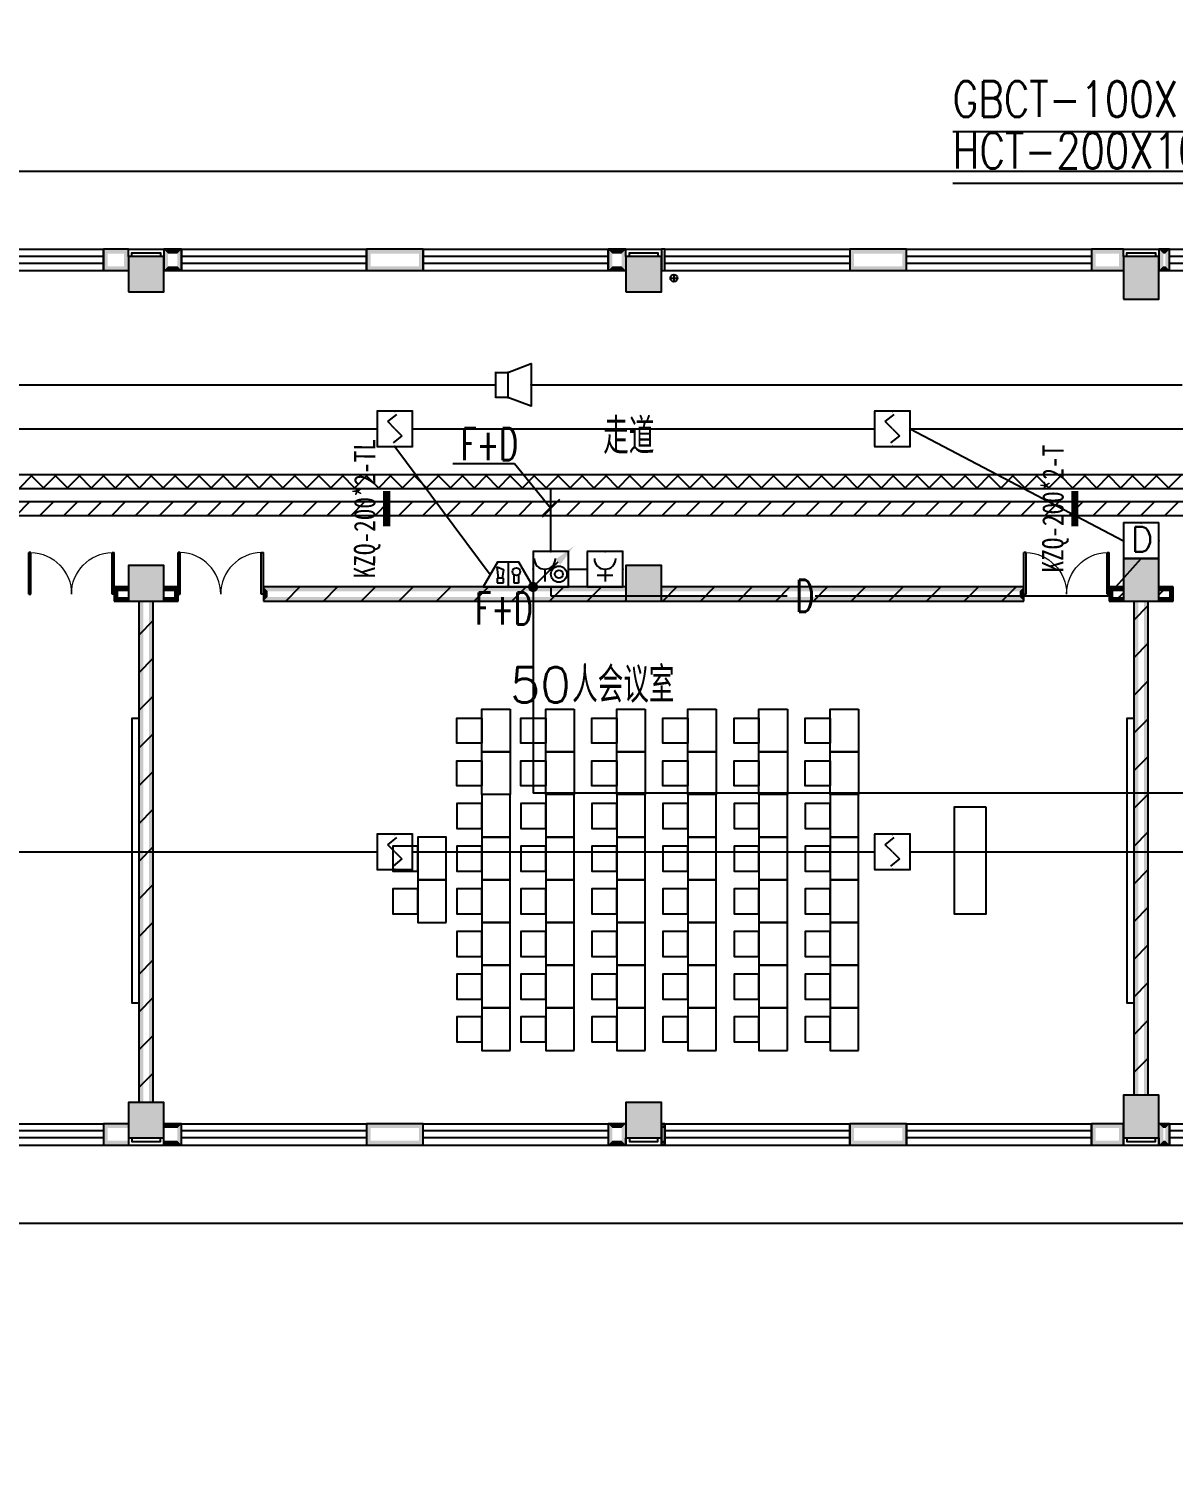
# Model space of a CAD drawing. Extents: x 101023 to 279373, y -114511 to 293844.
# Drawn here: x 204880 to 220980, y -25966 to -5666 of the extents above; entities that cross this region are included whole.
import ezdxf
from ezdxf.enums import TextEntityAlignment as Align

# ---------------------------------------------------------------- set-up
doc = ezdxf.new("R2010")
doc.units = 0
doc.header["$LTSCALE"] = 1000
doc.header["$MEASUREMENT"] = 0
for name, color, linetype in [('A-WALL-PATT', 252, 'Continuous'), ('BZ', 7, 'Continuous'), ('CABLETRAY', 3, 'Continuous'), ('COLUMN', 2, 'Continuous'), ('DIM-消防', 3, 'Continuous'), ('EQUIP-广播', 3, 'Continuous'), ('EQUIP-消防', 3, 'Continuous'), ('LWIRE', 4, 'Continuous'), ('PUB_HATCH', 8, 'Continuous'), ('PUB_TEXT', 7, 'Continuous'), ('PUB_WALL', 2, 'Continuous'), ('SIG_TEXT', 7, 'Continuous'), ('STAIR', 2, 'Continuous'), ('TEL_HATCH', 8, 'Continuous'), ('WALL', 2, 'Continuous'), ('WINDOW', 2, 'Continuous'), ('WIRE-消防', 1, 'Continuous'), ('家具', 8, 'Continuous'), ('抗震支吊架', 2, 'Continuous'), ('排水', 153, 'Continuous')]:
    doc.layers.add(name, color=color, linetype=linetype)
doc.styles.add('_TEL_DIM', font='simplex.shx', dxfattribs={"width": 0.8, "height": 3.5, "bigfont": 'gbcbig.shx'})
doc.styles.add('kzcad', font='', dxfattribs={"width": 0.8})
doc.styles.get("Standard").update_dxf_attribs({"font": 'simplex.shx', "width": 0.8, "bigfont": 'gbcbig.shx'})
doc.styles.get('kzcad').set_extended_font_data('SimSun')
pattern_1 = [(45, (-908016.57, -754752.9), (-265.16515, 265.16515), [])]

# ---------------------------------------------------------------- blocks, each defined once
blk = doc.blocks.new('$equip$00002755')
for p, q in [((0.5, 0.5), (-0.5, 0.5)), ((-0.5, 0.5), (-0.5, -0.5)), ((0.5, -0.5), (0.5, 0.5)), ((-0.5, -0.5), (0.5, -0.5))]:
    blk.add_line(p, q)
at = {"const_width": 0.04}
blk.add_lwpolyline([(-0.5, 0.5), (0.5, 0.5), (0.5, -0.5), (-0.5, -0.5), (-0.5, 0.5), (0.5, 0.5)], dxfattribs=at)
for p in [(0, 0.5), (-0.5, 0), (0.5, 0), (-0.027, -0.5)]:
    blk.add_point(p)
at = {"color": 7}
blk.add_attdef('$TEXT$', text='', height=0.4, dxfattribs=at).set_placement((0.026, -0.008), align=Align.MIDDLE_CENTER)
at = {"color": 7, "flags": 1}
for tag, height, p in [('A', 0.00002, (0, 0)), ('B', 0.4, (0.755, -0.254))]:
    blk.add_attdef(tag, text='', height=height, dxfattribs=at).set_placement(p, align=Align.MIDDLE_CENTER)
blk = doc.blocks.new('$equip$00002656')
for p, q in [((-0.5, 1), (-0.5, 0)), ((0.5, 1), (-0.5, 1)), ((0.5, 0), (0.5, 1)), ((0, 0.5), (0, 0.15)), ((-0.5, 0), (0.5, 0)), ((-0.219, 0.331), (0.222, 0.331))]:
    blk.add_line(p, q)
at = {"const_width": 0.04}
blk.add_lwpolyline([(-0.5, 1), (0.5, 1), (0.5, 0), (-0.5, 0), (-0.5, 1), (0.5, 1)], dxfattribs=at)
blk.add_arc((0, 0.8), 0.3, 180, 0)
for p in [(0, 1), (-0.5, 0.5), (0.5, 0.5), (0, 0)]:
    blk.add_point(p)
at = {"color": 7, "flags": 1}
for tag, height, p in [('B', 0.4, (0.762, 0.292)), ('A', 0.00002, (0, 0))]:
    blk.add_attdef(tag, text='', height=height, dxfattribs=at).set_placement(p, align=Align.MIDDLE_CENTER)
blk = doc.blocks.new('$equip$00002982')
for p, q in [((0.35, 0.35), (1, 0.6)), ((1, 0.6), (1, -0.6)), ((0, 0.35), (0.35, 0.35)), ((0, 0.35), (0, -0.35)), ((0.35, 0.35), (0.35, -0.35)), ((0.35, -0.35), (0, -0.35)), ((1, -0.6), (0.35, -0.35))]:
    blk.add_line(p, q)
at = {"const_width": 0.04}
blk.add_lwpolyline([(0.35, 0.35), (0, 0.35), (0, -0.35), (0.35, -0.35), (1, -0.6), (1, 0.6), (0.35, 0.35), (0, 0.35)], dxfattribs=at)
for p in [(0, 0), (0.35, 0.35), (1, 0), (0.35, -0.35)]:
    blk.add_point(p)
at = {"color": 7, "style": '_TEL_DIM', "flags": 1}
for tag in ['A', 'REMARK']:
    blk.add_attdef(tag, text='', height=0.00002, dxfattribs=at).set_placement((0, 0), align=Align.MIDDLE_CENTER)
blk = doc.blocks.new('$equip$00002655')
for p, q in [((-0.5, 1), (-0.5, 0)), ((0.5, 1), (-0.5, 1)), ((0.5, 0), (0.5, 1)), ((-0.169, 0.5), (-0.169, 0.15)), ((-0.5, 0), (0.5, 0))]:
    blk.add_line(p, q)
at = {"const_width": 0.04}
blk.add_lwpolyline([(-0.5, 1), (0.5, 1), (0.5, 0), (-0.5, 0), (-0.5, 1), (0.5, 1)], dxfattribs=at)
for radius in [0.226, 0.113]:
    blk.add_circle((0.227, 0.36), radius)
blk.add_arc((-0.169, 0.8), 0.3, 180, 0)
for p in [(0, 1), (-0.5, 0.5), (0.5, 0.5), (0, 0)]:
    blk.add_point(p)
at = {"color": 7, "flags": 1}
for tag, height, p in [('B', 0.4, (0.762, 0.292)), ('A', 0.00002, (0, 0))]:
    blk.add_attdef(tag, text='', height=height, dxfattribs=at).set_placement(p, align=Align.MIDDLE_CENTER)
blk = doc.blocks.new('$equip$00002679')
for p, q in [((-0.3, 0.699), (-0.703, 0)), ((-0.264, 0.249), (-0.304, 0.569)), ((-0.304, 0.569), (-0.128, 0.489)), ((0.3, 0.699), (-0.3, 0.699)), ((0.3, 0.699), (-0.3, 0.699)), ((-0.128, 0.489), (-0.168, 0.249)), ((0, 0.699), (0, 0)), ((0.703, 0), (0.3, 0.699)), ((-0.703, 0), (0.703, 0)), ((-0.304, 0.249), (-0.304, 0.113)), ((-0.128, 0.249), (-0.304, 0.249)), ((-0.304, 0.113), (-0.128, 0.113)), ((-0.128, 0.113), (-0.128, 0.249)), ((0.174, 0.11), (0.174, 0.338)), ((0.294, 0.11), (0.174, 0.11)), ((0.294, 0.338), (0.294, 0.11))]:
    blk.add_line(p, q)
at = {"const_width": 0.04}
for points in [[(-0.299, 0.699), (0.301, 0.699), (0.703, 0), (-0.702, 0), (-0.299, 0.699), (0.301, 0.699)], [(-0.3, 0.699), (0.3, 0.699), (0.703, 0), (-0.703, 0), (-0.3, 0.699), (0.3, 0.699)]]:
    blk.add_lwpolyline(points, dxfattribs=at)
blk.add_circle((0.234, 0.43), 0.111)
for p in [(0, 0.699), (-0.501, 0.349), (0, 0), (0.502, 0.349)]:
    blk.add_point(p)
at = {"color": 7, "flags": 1}
for tag, height, p in [('B', 0.4, (0.961, 0.299)), ('A', 0.00002, (0, 0))]:
    blk.add_attdef(tag, text='', height=height, dxfattribs=at).set_placement(p, align=Align.MIDDLE_CENTER)
blk = doc.blocks.new('$Equip$00002649')
for p, q in [((-0.5, 0.5), (-0.5, -0.5)), ((0.5, 0.5), (-0.5, 0.5)), ((0.5, -0.5), (0.5, 0.5)), ((-0.2, 0.2), (0.05, 0.4)), ((0, 0), (-0.2, 0.2)), ((0, 0), (0.2, -0.2)), ((0.2, -0.2), (-0.05, -0.4)), ((-0.5, -0.5), (0.5, -0.5))]:
    blk.add_line(p, q)
at = {"const_width": 0.04}
blk.add_lwpolyline([(-0.5, 0.5), (0.5, 0.5), (0.5, -0.5), (-0.5, -0.5), (-0.5, 0.5), (0.5, 0.5)], dxfattribs=at)
for p in [(0, 0.5), (-0.5, 0), (0.5, 0), (0, -0.5)]:
    blk.add_point(p)
at = {"color": 7, "flags": 1}
for tag, height, p in [('A', 0.00002, (0, 0)), ('B', 0.4, (0.762, -0.208))]:
    blk.add_attdef(tag, text='', height=height, dxfattribs=at).set_placement(p, align=Align.MIDDLE_CENTER)
blk = doc.blocks.new('ng')
at = {"layer": '排水'}
for p, q in [((345991, 781358), (346091, 781358)), ((346041, 781408), (346041, 781308))]:
    blk.add_line(p, q, dxfattribs=at)
blk.add_circle((346041, 781358), 50, dxfattribs=at)
blk = doc.blocks.new('雨水管')
at = {"layer": '排水'}
blk.add_blockref('ng', (669243, -48837), dxfattribs=at)
blk = doc.blocks.new('123')
at = {"layer": '家具'}
for points in [[(574640, 809993), (574640, 809393), (574240, 809393), (574240, 809993)], [(575540, 809993), (575540, 809393), (575140, 809393), (575140, 809993)], [(576540, 809993), (576540, 809393), (576140, 809393), (576140, 809993)], [(577540, 809993), (577540, 809393), (577140, 809393), (577140, 809993)], [(578540, 809993), (578540, 809393), (578140, 809393), (578140, 809993)], [(579540, 809993), (579540, 809393), (579140, 809393), (579140, 809993)], [(574240, 809868), (574240, 809518), (573890, 809518), (573890, 809868)], [(575140, 809868), (575140, 809518), (574790, 809518), (574790, 809868)], [(576140, 809868), (576140, 809518), (575790, 809518), (575790, 809868)], [(577140, 809868), (577140, 809518), (576790, 809518), (576790, 809868)], [(578140, 809868), (578140, 809518), (577790, 809518), (577790, 809868)], [(579140, 809868), (579140, 809518), (578790, 809518), (578790, 809868)], [(583418, 805865), (583418, 809865), (583318, 809865), (583318, 805865)], [(574640, 809393), (574640, 808793), (574240, 808793), (574240, 809393)], [(575540, 809393), (575540, 808793), (575140, 808793), (575140, 809393)], [(576540, 809393), (576540, 808793), (576140, 808793), (576140, 809393)], [(577540, 809393), (577540, 808793), (577140, 808793), (577140, 809393)], [(578540, 809393), (578540, 808793), (578140, 808793), (578140, 809393)], [(579540, 809393), (579540, 808793), (579140, 808793), (579140, 809393)], [(574240, 809268), (574240, 808918), (573890, 808918), (573890, 809268)], [(575140, 809268), (575140, 808918), (574790, 808918), (574790, 809268)], [(576140, 809268), (576140, 808918), (575790, 808918), (575790, 809268)], [(577140, 809268), (577140, 808918), (576790, 808918), (576790, 809268)], [(578140, 809268), (578140, 808918), (577790, 808918), (577790, 809268)], [(579140, 809268), (579140, 808918), (578790, 808918), (578790, 809268)], [(574640, 808193), (574640, 808793), (574240, 808793), (574240, 808193)], [(575540, 808193), (575540, 808793), (575140, 808793), (575140, 808193)], [(576540, 808193), (576540, 808793), (576140, 808793), (576140, 808193)], [(577540, 808193), (577540, 808793), (577140, 808793), (577140, 808193)], [(578540, 808193), (578540, 808793), (578140, 808793), (578140, 808193)], [(579540, 808193), (579540, 808793), (579140, 808793), (579140, 808193)], [(574240, 808318), (574240, 808668), (573890, 808668), (573890, 808318)], [(575140, 808318), (575140, 808668), (574790, 808668), (574790, 808318)], [(576140, 808318), (576140, 808668), (575790, 808668), (575790, 808318)], [(577140, 808318), (577140, 808668), (576790, 808668), (576790, 808318)], [(578140, 808318), (578140, 808668), (577790, 808668), (577790, 808318)], [(579140, 808318), (579140, 808668), (578790, 808668), (578790, 808318)], [(581335, 808615), (580885, 808615), (580885, 807115), (581335, 807115)], [(573740, 807593), (573740, 808193), (573340, 808193), (573340, 807593)], [(574640, 807593), (574640, 808193), (574240, 808193), (574240, 807593)], [(575540, 807593), (575540, 808193), (575140, 808193), (575140, 807593)], [(576540, 807593), (576540, 808193), (576140, 808193), (576140, 807593)], [(577540, 807593), (577540, 808193), (577140, 808193), (577140, 807593)], [(578540, 807593), (578540, 808193), (578140, 808193), (578140, 807593)], [(579540, 807593), (579540, 808193), (579140, 808193), (579140, 807593)], [(573340, 807718), (573340, 808068), (572990, 808068), (572990, 807718)], [(574240, 807718), (574240, 808068), (573890, 808068), (573890, 807718)], [(575140, 807718), (575140, 808068), (574790, 808068), (574790, 807718)], [(576140, 807718), (576140, 808068), (575790, 808068), (575790, 807718)], [(577140, 807718), (577140, 808068), (576790, 808068), (576790, 807718)], [(578140, 807718), (578140, 808068), (577790, 808068), (577790, 807718)], [(579140, 807718), (579140, 808068), (578790, 808068), (578790, 807718)], [(573740, 806993), (573740, 807593), (573340, 807593), (573340, 806993)], [(574640, 806993), (574640, 807593), (574240, 807593), (574240, 806993)], [(575540, 806993), (575540, 807593), (575140, 807593), (575140, 806993)], [(576540, 806993), (576540, 807593), (576140, 807593), (576140, 806993)], [(577540, 806993), (577540, 807593), (577140, 807593), (577140, 806993)], [(578540, 806993), (578540, 807593), (578140, 807593), (578140, 806993)], [(579540, 806993), (579540, 807593), (579140, 807593), (579140, 806993)], [(573340, 807118), (573340, 807468), (572990, 807468), (572990, 807118)], [(574240, 807118), (574240, 807468), (573890, 807468), (573890, 807118)], [(575140, 807118), (575140, 807468), (574790, 807468), (574790, 807118)], [(576140, 807118), (576140, 807468), (575790, 807468), (575790, 807118)], [(577140, 807118), (577140, 807468), (576790, 807468), (576790, 807118)], [(578140, 807118), (578140, 807468), (577790, 807468), (577790, 807118)], [(579140, 807118), (579140, 807468), (578790, 807468), (578790, 807118)], [(574640, 806393), (574640, 806993), (574240, 806993), (574240, 806393)], [(575540, 806393), (575540, 806993), (575140, 806993), (575140, 806393)], [(576540, 806393), (576540, 806993), (576140, 806993), (576140, 806393)], [(577540, 806393), (577540, 806993), (577140, 806993), (577140, 806393)], [(578540, 806393), (578540, 806993), (578140, 806993), (578140, 806393)], [(579540, 806393), (579540, 806993), (579140, 806993), (579140, 806393)], [(574240, 806518), (574240, 806868), (573890, 806868), (573890, 806518)], [(575140, 806518), (575140, 806868), (574790, 806868), (574790, 806518)], [(576140, 806518), (576140, 806868), (575790, 806868), (575790, 806518)], [(577140, 806518), (577140, 806868), (576790, 806868), (576790, 806518)], [(578140, 806518), (578140, 806868), (577790, 806868), (577790, 806518)], [(579140, 806518), (579140, 806868), (578790, 806868), (578790, 806518)], [(574640, 805793), (574640, 806393), (574240, 806393), (574240, 805793)], [(575540, 805793), (575540, 806393), (575140, 806393), (575140, 805793)], [(576540, 805793), (576540, 806393), (576140, 806393), (576140, 805793)], [(577540, 805793), (577540, 806393), (577140, 806393), (577140, 805793)], [(578540, 805793), (578540, 806393), (578140, 806393), (578140, 805793)], [(579540, 805793), (579540, 806393), (579140, 806393), (579140, 805793)], [(574240, 805918), (574240, 806268), (573890, 806268), (573890, 805918)], [(575140, 805918), (575140, 806268), (574790, 806268), (574790, 805918)], [(576140, 805918), (576140, 806268), (575790, 806268), (575790, 805918)], [(577140, 805918), (577140, 806268), (576790, 806268), (576790, 805918)], [(578140, 805918), (578140, 806268), (577790, 806268), (577790, 805918)], [(579140, 805918), (579140, 806268), (578790, 806268), (578790, 805918)], [(574640, 805193), (574640, 805793), (574240, 805793), (574240, 805193)], [(575540, 805193), (575540, 805793), (575140, 805793), (575140, 805193)], [(576540, 805193), (576540, 805793), (576140, 805793), (576140, 805193)], [(577540, 805193), (577540, 805793), (577140, 805793), (577140, 805193)], [(578540, 805193), (578540, 805793), (578140, 805793), (578140, 805193)], [(579540, 805193), (579540, 805793), (579140, 805793), (579140, 805193)], [(574240, 805318), (574240, 805668), (573890, 805668), (573890, 805318)], [(575140, 805318), (575140, 805668), (574790, 805668), (574790, 805318)], [(576140, 805318), (576140, 805668), (575790, 805668), (575790, 805318)], [(577140, 805318), (577140, 805668), (576790, 805668), (576790, 805318)], [(578140, 805318), (578140, 805668), (577790, 805668), (577790, 805318)], [(579140, 805318), (579140, 805668), (578790, 805668), (578790, 805318)]]:
    blk.add_lwpolyline(points, close=True, dxfattribs=at)
blk = doc.blocks.new('$WINLIB2D$00000001')
at = {"color": 0}
for points in [[(-0.5, 0.5), (-0.5, -0.5)], [(-0.5, 0.5), (0.5, 0.5)], [(0.5, -0.5), (0.5, 0.5)], [(0.5, 0.1667), (-0.5, 0.1667)], [(0.5, -0.1667), (-0.5, -0.1667)], [(-0.5, -0.5), (0.5, -0.5)]]:
    blk.add_lwpolyline(points, dxfattribs=at)
blk = doc.blocks.new('$DorLib2D$00000002')
for p, q in [((-0.5, 0), (-0.5, 0.4875)), ((-0.475, 0.4875), (-0.5, 0.4875)), ((-0.475, 0), (-0.475, 0.4875)), ((0.475, 0), (0.475, 0.4875)), ((0.475, 0.4875), (0.5, 0.4875)), ((0.5, 0), (0.5, 0.4875)), ((-0.5, 0), (-0.475, 0)), ((0.5, 0), (0.475, 0))]:
    blk.add_line(p, q)
at = {"lineweight": 13}
for centre, start, end in [((-0.4875, 0), 0, 88.53072), ((0.4875, 0), 91.46928, 180)]:
    blk.add_arc(centre, 0.4875, start, end, dxfattribs=at)
blk = doc.blocks.new('_FZH')
blk.add_lwpolyline([(-0.5, -0.5), (0.5, -0.5), (0.5, 0.5), (-0.5, 0.5)], close=True)
at = {"layer": 'PUB_HATCH'}
blk.add_solid([(-0.5, -0.5), (0.5, -0.5), (-0.5, 0.5), (0.5, 0.5)], dxfattribs=at)
blk = doc.blocks.new('A$C40CE5D7B')
at = {"layer": 'A-WALL-PATT'}
h = blk.add_hatch(dxfattribs=at)
h.set_pattern_fill('普通砖', color=256, scale=150, style=0)
h.set_pattern_definition(pattern_1)
h.paths.add_polyline_path([(89950, 101820), (89950, 102020), (89750, 102020), (89750, 101820)])
h = blk.add_hatch(dxfattribs=at)
h.set_pattern_fill('普通砖', color=256, scale=150, style=0)
h.set_pattern_definition(pattern_1)
h.paths.add_polyline_path([(96950, 101820), (96950, 102020), (91850, 102020), (91850, 101820)])
h = blk.add_hatch(dxfattribs=at)
h.set_pattern_fill('普通砖', color=256, scale=150, style=0)
h.set_pattern_definition(pattern_1)
h.paths.add_polyline_path([(97450, 102020), (97450, 101820), (102550, 101820), (102550, 102020)])
h = blk.add_hatch(dxfattribs=at)
h.set_pattern_fill('普通砖', color=256, scale=150, style=0)
h.set_pattern_definition(pattern_1)
h.paths.add_polyline_path([(103950, 101820), (103950, 102020), (103750, 102020), (103750, 101820)])
h = blk.add_hatch(dxfattribs=at)
h.set_pattern_fill('普通砖', color=256, scale=150, style=0)
h.set_pattern_definition(pattern_1)
h.paths.add_polyline_path([(104450, 102020), (104450, 101820), (104650, 101820), (104650, 102020)])
h = blk.add_hatch(dxfattribs=at)
h.set_pattern_fill('普通砖', color=256, scale=150, style=0)
h.set_pattern_definition(pattern_1)
h.paths.add_polyline_path([(90300, 101820), (90100, 101820), (90100, 94770), (90300, 94770)])
h = blk.add_hatch(dxfattribs=at)
h.set_pattern_fill('普通砖', color=256, scale=150, style=0)
h.set_pattern_definition(pattern_1)
h.paths.add_polyline_path([(104300, 101820), (104100, 101820), (104100, 94870), (104300, 94870)])
at = {"layer": 'PUB_WALL'}
for points in [[(89950, 106770), (89600, 106770), (89660, 106710), (89890, 106710)], [(89600, 106770), (89600, 106470), (89660, 106530), (89660, 106710)], [(89950, 106470), (89950, 106670), (89950, 106670), (89950, 106770), (89890, 106710), (89890, 106530)], [(90450, 106670), (89950, 106670), (90010, 106610), (90390, 106610)], [(89950, 106670), (89950, 106170), (90010, 106230), (90010, 106610)], [(90450, 106170), (90450, 106670), (90390, 106610), (90390, 106230)], [(90700, 106770), (90450, 106770), (90510, 106710), (90640, 106710)], [(90450, 106770), (90450, 106470), (90510, 106530), (90510, 106710)], [(90700, 106470), (90700, 106770), (90640, 106710), (90640, 106530)], [(94100, 106770), (93300, 106770), (93360, 106710), (94040, 106710)], [(93300, 106770), (93300, 106470), (93360, 106530), (93360, 106710)], [(94100, 106470), (94100, 106770), (94040, 106710), (94040, 106530)], [(96950, 106770), (96700, 106770), (96760, 106710), (96890, 106710)], [(96700, 106770), (96700, 106470), (96760, 106530), (96760, 106710)], [(96950, 106470), (96950, 106670), (96950, 106670), (96950, 106770), (96890, 106710), (96890, 106530)], [(97450, 106670), (96950, 106670), (97010, 106610), (97390, 106610)], [(96950, 106670), (96950, 106170), (97010, 106230), (97010, 106610)], [(97450, 106170), (97450, 106670), (97390, 106610), (97390, 106230)], [(97500, 106470), (97500, 106770), (97440, 106710), (97440, 106530)], [(97450, 106770), (97450, 106470), (97510, 106530), (97510, 106710)], [(100900, 106770), (100100, 106770), (100160, 106710), (100840, 106710)], [(100100, 106770), (100100, 106470), (100160, 106530), (100160, 106710)], [(100900, 106470), (100900, 106770), (100840, 106710), (100840, 106530)], [(103950, 106770), (103500, 106770), (103560, 106710), (103890, 106710)], [(103500, 106770), (103500, 106470), (103560, 106530), (103560, 106710)], [(103950, 106470), (103950, 106670), (103950, 106670), (103950, 106770), (103890, 106710), (103890, 106530)], [(104450, 106670), (103950, 106670), (104010, 106610), (104390, 106610)], [(103950, 106670), (103950, 106070), (104010, 106130), (104010, 106610)], [(104450, 106070), (104450, 106670), (104390, 106610), (104390, 106130)], [(104600, 106770), (104450, 106770), (104510, 106710), (104540, 106710)], [(104450, 106770), (104450, 106470), (104510, 106530), (104510, 106710)], [(104600, 106470), (104600, 106770), (104540, 106710), (104540, 106530)], [(89950, 106470), (89950, 106470), (89890, 106530), (89660, 106530), (89600, 106470)], [(90450, 106470), (90700, 106470), (90640, 106530), (90510, 106530)], [(93300, 106470), (94100, 106470), (94040, 106530), (93360, 106530)], [(96950, 106470), (96950, 106470), (96890, 106530), (96760, 106530), (96700, 106470)], [(100100, 106470), (100900, 106470), (100840, 106530), (100160, 106530)], [(103950, 106470), (103950, 106470), (103890, 106530), (103560, 106530), (103500, 106470)], [(104450, 106470), (104600, 106470), (104540, 106530), (104510, 106530)], [(89950, 106170), (90450, 106170), (90390, 106230), (90010, 106230)], [(96950, 106170), (97450, 106170), (97390, 106230), (97010, 106230)], [(103950, 106070), (104450, 106070), (104390, 106130), (104010, 106130)], [(90450, 102320), (89950, 102320), (90010, 102260), (90390, 102260)], [(89950, 102320), (89950, 101820), (90010, 101880), (90010, 102260)], [(90450, 101820), (90450, 102320), (90390, 102260), (90390, 101880)], [(97450, 102320), (96950, 102320), (97010, 102260), (97390, 102260)], [(96950, 102320), (96950, 101820), (97010, 101880), (97010, 102260)], [(97450, 101820), (97450, 102320), (97390, 102260), (97390, 101880)], [(104450, 102420), (103950, 102420), (104010, 102360), (104390, 102360)], [(103950, 102420), (103950, 101820), (104010, 101880), (104010, 102360)], [(104450, 101820), (104450, 102420), (104390, 102360), (104390, 101880)], [(89950, 101960), (89950, 102020), (89750, 102020), (89810, 101960)], [(89750, 102020), (89750, 101820), (89810, 101880), (89810, 101960)], [(90450, 102020), (90450, 101960), (90590, 101960), (90650, 102020)], [(90650, 101820), (90650, 102020), (90590, 101960), (90590, 101880)], [(96950, 101960), (96950, 102020), (91850, 102020), (91910, 101960)], [(91850, 102020), (91850, 101820), (91910, 101880), (91910, 101960)], [(97450, 102020), (97450, 101960), (102490, 101960), (102550, 102020)], [(102550, 101820), (102550, 102020), (102490, 101960), (102490, 101880)], [(103950, 101960), (103950, 102020), (103750, 102020), (103810, 101960)], [(103750, 102020), (103750, 101820), (103810, 101880), (103810, 101960)], [(104450, 102020), (104450, 101960), (104590, 101960), (104650, 102020)], [(104650, 101820), (104650, 102020), (104590, 101960), (104590, 101880)], [(89950, 101820), (89950, 101880), (89810, 101880), (89750, 101820)], [(89950, 101820), (90450, 101820), (90390, 101880), (90010, 101880)], [(90160, 101820), (90100, 101820), (90100, 94770), (90160, 94770)], [(90300, 101820), (90240, 101820), (90240, 94770), (90300, 94770)], [(90450, 101880), (90450, 101820), (90650, 101820), (90590, 101880)], [(96950, 101820), (96950, 101880), (91910, 101880), (91850, 101820)], [(96950, 101820), (97450, 101820), (97390, 101880), (97010, 101880)], [(97450, 101880), (97450, 101820), (102550, 101820), (102490, 101880)], [(103950, 101820), (103950, 101880), (103810, 101880), (103750, 101820)], [(103950, 101820), (104450, 101820), (104390, 101880), (104010, 101880)], [(104160, 101820), (104100, 101820), (104100, 94870), (104160, 94870)], [(104300, 101820), (104240, 101820), (104240, 94870), (104300, 94870)], [(104450, 101880), (104450, 101820), (104650, 101820), (104590, 101880)], [(104450, 94870), (103950, 94870), (104010, 94810), (104390, 94810)], [(103950, 94870), (103950, 94270), (104010, 94330), (104010, 94810)], [(104450, 94270), (104450, 94870), (104390, 94810), (104390, 94330)], [(90450, 94770), (89950, 94770), (90010, 94710), (90390, 94710)], [(89950, 94770), (89950, 94270), (90010, 94330), (90010, 94710)], [(90450, 94270), (90450, 94770), (90390, 94710), (90390, 94330)], [(97450, 94770), (96950, 94770), (97010, 94710), (97390, 94710)], [(96950, 94770), (96950, 94270), (97010, 94330), (97010, 94710)], [(97450, 94270), (97450, 94770), (97390, 94710), (97390, 94330)], [(89950, 94470), (89600, 94470), (89660, 94410), (89950, 94410)], [(89600, 94470), (89600, 94170), (89660, 94230), (89660, 94410)], [(90450, 94470), (90450, 94410), (90640, 94410), (90700, 94470)], [(90700, 94170), (90700, 94470), (90640, 94410), (90640, 94230)], [(94100, 94470), (93300, 94470), (93360, 94410), (94040, 94410)], [(93300, 94470), (93300, 94170), (93360, 94230), (93360, 94410)], [(94100, 94170), (94100, 94470), (94040, 94410), (94040, 94230)], [(96950, 94470), (96950, 94470), (96700, 94470), (96760, 94410), (96890, 94410)], [(96700, 94470), (96700, 94170), (96760, 94230), (96760, 94410)], [(96950, 94270), (96950, 94270), (96950, 94470), (96890, 94410), (96890, 94230), (96950, 94170)], [(97500, 94170), (97500, 94470), (97440, 94410), (97440, 94230)], [(97500, 94470), (97450, 94470), (97510, 94410), (97440, 94410)], [(97450, 94470), (97450, 94170), (97510, 94230), (97510, 94410)], [(100900, 94470), (100100, 94470), (100160, 94410), (100840, 94410)], [(100100, 94470), (100100, 94170), (100160, 94230), (100160, 94410)], [(100900, 94170), (100900, 94470), (100840, 94410), (100840, 94230)], [(103950, 94470), (103500, 94470), (103560, 94410), (103890, 94410)], [(103500, 94470), (103500, 94170), (103560, 94230), (103560, 94410)], [(103950, 94170), (103950, 94470), (103890, 94410), (103890, 94230)], [(104450, 94470), (104450, 94470), (104510, 94410), (104540, 94410), (104600, 94470)], [(104450, 94470), (104450, 94270), (104450, 94270), (104450, 94170), (104510, 94230), (104510, 94410)], [(104600, 94170), (104600, 94470), (104540, 94410), (104540, 94230)], [(89600, 94170), (89950, 94170), (89950, 94230), (89660, 94230)], [(89950, 94270), (90450, 94270), (90390, 94330), (90010, 94330)], [(90450, 94170), (90700, 94170), (90640, 94230), (90450, 94230)], [(93300, 94170), (94100, 94170), (94040, 94230), (93360, 94230)], [(96700, 94170), (96950, 94170), (96890, 94230), (96760, 94230)], [(96950, 94270), (97450, 94270), (97390, 94330), (97010, 94330)], [(97450, 94170), (97500, 94170), (97440, 94230), (97510, 94230)], [(100100, 94170), (100900, 94170), (100840, 94230), (100160, 94230)], [(103500, 94170), (103950, 94170), (103890, 94230), (103560, 94230)], [(103950, 94270), (104450, 94270), (104390, 94330), (104010, 94330)], [(104450, 94170), (104600, 94170), (104540, 94230), (104510, 94230)]]:
    blk.add_hatch(color=256, dxfattribs=at).paths.add_polyline_path(points)
for points in [[(89950, 106670), (89950, 106770), (90450, 106770), (90450, 106670)], [(90000, 106670), (90000, 106720), (90400, 106720), (90400, 106670)], [(96950, 106670), (96950, 106770), (97450, 106770), (97450, 106670)], [(97000, 106670), (97000, 106720), (97400, 106720), (97400, 106670)], [(103950, 106670), (103950, 106770), (104450, 106770), (104450, 106670)], [(104000, 106670), (104000, 106720), (104400, 106720), (104400, 106670)], [(89950, 94270), (89950, 94170), (90450, 94170), (90450, 94270)], [(90000, 94270), (90000, 94220), (90400, 94220), (90400, 94270)], [(96950, 94270), (96950, 94170), (97450, 94170), (97450, 94270)], [(97000, 94270), (97000, 94220), (97400, 94220), (97400, 94270)], [(103950, 94270), (103950, 94170), (104450, 94170), (104450, 94270)], [(104000, 94270), (104000, 94220), (104400, 94220), (104400, 94270)]]:
    blk.add_lwpolyline(points)
at = {"layer": 'WALL'}
for p, q in [((89950, 106770), (89600, 106770)), ((89600, 106770), (89600, 106470)), ((89950, 106670), (89950, 106770)), ((90700, 106770), (90450, 106770)), ((90450, 106770), (90450, 106470)), ((90700, 106470), (90700, 106770)), ((94100, 106770), (93300, 106770)), ((93300, 106770), (93300, 106470)), ((94100, 106470), (94100, 106770)), ((96950, 106770), (96700, 106770)), ((96700, 106770), (96700, 106470)), ((96950, 106670), (96950, 106770)), ((97500, 106770), (97450, 106770)), ((97450, 106770), (97450, 106470)), ((97500, 106470), (97500, 106770)), ((100900, 106770), (100100, 106770)), ((100100, 106770), (100100, 106470)), ((100900, 106470), (100900, 106770)), ((103950, 106770), (103500, 106770)), ((103500, 106770), (103500, 106470)), ((103950, 106670), (103950, 106770)), ((104600, 106770), (104450, 106770)), ((104450, 106770), (104450, 106470)), ((104600, 106470), (104600, 106770)), ((89600, 106470), (89950, 106470)), ((90450, 106470), (90700, 106470)), ((93300, 106470), (94100, 106470)), ((96700, 106470), (96950, 106470)), ((97450, 106470), (97500, 106470)), ((100100, 106470), (100900, 106470)), ((103500, 106470), (103950, 106470)), ((104450, 106470), (104600, 106470)), ((89950, 102020), (89750, 102020)), ((89750, 102020), (89750, 101820)), ((90650, 102020), (90450, 102020)), ((90650, 101820), (90650, 102020)), ((96950, 102020), (91850, 102020)), ((91850, 102020), (91850, 101820)), ((102550, 102020), (97450, 102020)), ((102550, 101820), (102550, 102020)), ((103950, 102020), (103750, 102020)), ((103750, 102020), (103750, 101820)), ((104650, 102020), (104450, 102020)), ((104650, 101820), (104650, 102020)), ((89750, 101820), (89950, 101820)), ((90100, 94770), (90100, 101820)), ((90300, 94770), (90300, 101820)), ((90450, 101820), (90650, 101820)), ((91850, 101820), (96950, 101820)), ((97450, 101820), (102550, 101820)), ((103750, 101820), (103950, 101820)), ((104100, 94870), (104100, 101820)), ((104300, 94870), (104300, 101820)), ((104450, 101820), (104650, 101820)), ((89950, 94470), (89600, 94470)), ((89600, 94470), (89600, 94170)), ((90700, 94470), (90450, 94470)), ((90700, 94170), (90700, 94470)), ((94100, 94470), (93300, 94470)), ((93300, 94470), (93300, 94170)), ((94100, 94170), (94100, 94470)), ((96950, 94470), (96700, 94470)), ((96700, 94470), (96700, 94170)), ((97500, 94470), (97450, 94470)), ((97450, 94470), (97450, 94170)), ((97500, 94170), (97500, 94470)), ((100900, 94470), (100100, 94470)), ((100100, 94470), (100100, 94170)), ((100900, 94170), (100900, 94470)), ((103950, 94470), (103500, 94470)), ((103500, 94470), (103500, 94170)), ((103950, 94170), (103950, 94470)), ((104600, 94470), (104450, 94470)), ((104600, 94170), (104600, 94470)), ((96950, 94170), (96950, 94270)), ((104450, 94270), (104450, 94170)), ((89600, 94170), (89950, 94170)), ((90450, 94170), (90700, 94170)), ((93300, 94170), (94100, 94170)), ((96700, 94170), (96950, 94170)), ((97450, 94170), (97500, 94170)), ((100100, 94170), (100900, 94170)), ((103500, 94170), (103950, 94170)), ((104450, 94170), (104600, 94170))]:
    blk.add_line(p, q, dxfattribs=at)
at = {"layer": '排水'}
for points in [[(72940, 109870), (74140, 109870), (74140, 107870), (119500, 107870), (119500, 105570), (120100, 105570), (120100, 95420), (119500, 95420), (119500, 93070), (115950, 93070), (115950, 89570)], [(72700, 93070), (109750, 93070), (109750, 89570)]]:
    blk.add_lwpolyline(points, dxfattribs=at)
blk.add_blockref('雨水管', (-917658, -626157))
at = {"layer": 'COLUMN'}
for p, xscale, yscale, zscale, rotation in [((90200, 106420), 499.9999999615829, 499.9999999823049, 499.9999999823049, 359.9999999679168), ((97200, 106420), 499.9999997756677, 500.0000003225869, 500.0000003225869, 359.9999999658758), ((104200, 106370), 499.9999997392297, 600.0000001501758, 600.0000001501758, 359.9999999686772), ((90200, 102070), 499.9999998079147, 499.9999999962747, 499.9999999962747, 359.9999999910887), ((97200, 102070), 499.9999998465646, 500.0000000204891, 500.0000000204891, 359.9999999573113), ((104200, 102120), 499.9999995537801, 600.0000000658911, 600.0000000658911, 359.999999984472), ((104200, 94570), 499.9999998894054, 599.9999999674037, 599.9999999674037, 359.9999999951842), ((90200, 94520), 499.9999998662388, 500.0000003135065, 500.0000003135065, 359.9999999773617), ((97200, 94520), 499.9999998823041, 500.0000001711305, 500.0000001711305, 359.9999999481066)]:
    blk.add_blockref('_FZH', p, dxfattribs=dict(at, xscale=xscale, yscale=yscale, zscale=zscale, rotation=rotation))
at = {"layer": 'WINDOW'}
for name, p, xscale, yscale, zscale in [('$WINLIB2D$00000001', (88300, 106620), 2600, 300, 2600), ('$WINLIB2D$00000001', (92000, 106620), 2600, 300, 2600), ('$WINLIB2D$00000001', (95400, 106620), 2600, 300, 2600), ('$DorLib2D$00000002', (89150, 101920), -1200, 1200, 1200), ('$DorLib2D$00000002', (91250, 101920), 1200, 1200, -1200), ('$DorLib2D$00000002', (103150, 101920), -1200, 1200, 1200), ('$WINLIB2D$00000001', (105900, 94320), 2600, 300, -2600)]:
    blk.add_blockref(name, p, dxfattribs=dict(at, xscale=xscale, yscale=yscale, zscale=zscale))
at = {"layer": 'WINDOW', "yscale": 300}
for p, xscale, zscale, rotation in [((98800, 106620), -2600, 2600, 180), ((102200, 106620), -2600, 2600, 180), ((105900, 106620), -2600, 2600, 180), ((88300, 94320), -2600, -2600, 180), ((92000, 94320), -2600, -2600, 180), ((95400, 94320), -2600, -2600, 180), ((98800, 94320), 2600, -2600, 3.795608396865e-11), ((102200, 94320), 2600, -2600, 3.795608396865e-11)]:
    blk.add_blockref('$WINLIB2D$00000001', p, dxfattribs=dict(at, xscale=xscale, zscale=zscale, rotation=rotation))
at = {"layer": '家具'}
for p in [(-493318, -709694), (-479318, -709694)]:
    blk.add_blockref('123', p, dxfattribs=at)
at = {"layer": 'PUB_TEXT'}
for s, p in [('走道', (96631, 103891)), ('50', (95319, 100394)), ('人会议室', (96194, 100394))]:
    blk.add_text(s, height=500, dxfattribs=at).set_placement(p)
blk = doc.blocks.new('$TelecSys$00000079')
for p, q in [((0.7, 0.7), (0, 0)), ((0.104, 0.104), (0.104, 0.104)), ((-0.104, -0.104), (-0.104, -0.104))]:
    blk.add_line(p, q)
at = {"const_width": 0.142}
blk.add_lwpolyline([(-0.071, 0, 1), (0.071, 0, 1)], format="xyb", close=True, dxfattribs=at)
blk.add_solid([(0.63, 0.77), (0.77, 0.63), (1.15, 1.15)])
at = {"width": 0.8, "flags": 9}
blk.add_attdef('A', (0, 0), '', height=0.00002, dxfattribs=at)

msp = doc.modelspace()

# ---------------------------------------------------------------- linework, layer by layer
at = {"layer": 'BZ'}
for p, q in [((217882, -7111), (222619, -7111)), ((217882, -7835), (222260, -7835))]:
    msp.add_line(p, q, dxfattribs=at)
at = {"layer": 'CABLETRAY'}
for p, q in [((180522, -11936), (230192, -11936)), ((230192, -12136), (180522, -12136)), ((180263, -12315), (229881, -12315)), ((229881, -12515), (180263, -12515))]:
    msp.add_line(p, q, dxfattribs=at)
at = {"layer": 'DIM-消防'}
msp.add_line((212347, -12286), (212100, -12534), dxfattribs=at)
for points in [[(211713, -11782), (210845, -11782)], [(212224, -12410), (211713, -11782)]]:
    msp.add_lwpolyline(points, dxfattribs=at)
at = {"layer": 'TEL_HATCH', "linetype": 'Continuous'}
for p, q in [((204737, -12136), (204937, -11936)), ((205100, -12136), (204900, -11936)), ((205073, -12136), (205273, -11936)), ((205436, -12136), (205236, -11936)), ((205410, -12136), (205610, -11936)), ((205773, -12136), (205573, -11936)), ((205747, -12136), (205947, -11936)), ((206110, -12136), (205910, -11936)), ((206084, -12136), (206284, -11936)), ((206447, -12136), (206247, -11936)), ((206421, -12136), (206621, -11936)), ((206783, -12136), (206583, -11936)), ((206757, -12136), (206957, -11936)), ((207120, -12136), (206920, -11936)), ((207094, -12136), (207294, -11936)), ((207457, -12136), (207257, -11936)), ((207431, -12136), (207631, -11936)), ((207794, -12136), (207594, -11936)), ((207768, -12136), (207968, -11936)), ((208131, -12136), (207931, -11936)), ((208104, -12136), (208304, -11936)), ((208467, -12136), (208267, -11936)), ((208441, -12136), (208641, -11936)), ((208804, -12136), (208604, -11936)), ((208778, -12136), (208978, -11936)), ((209141, -12136), (208941, -11936)), ((209115, -12136), (209315, -11936)), ((209478, -12136), (209278, -11936)), ((209451, -12136), (209651, -11936)), ((209814, -12136), (209614, -11936)), ((209788, -12136), (209988, -11936)), ((210151, -12136), (209951, -11936)), ((210125, -12136), (210325, -11936)), ((210488, -12136), (210288, -11936)), ((210462, -12136), (210662, -11936)), ((210825, -12136), (210625, -11936)), ((210798, -12136), (210998, -11936)), ((211161, -12136), (210961, -11936)), ((211135, -12136), (211335, -11936)), ((211498, -12136), (211298, -11936)), ((211472, -12136), (211672, -11936)), ((211835, -12136), (211635, -11936)), ((211809, -12136), (212009, -11936)), ((212172, -12136), (211972, -11936)), ((212145, -12136), (212345, -11936)), ((212508, -12136), (212308, -11936)), ((212482, -12136), (212682, -11936)), ((212845, -12136), (212645, -11936)), ((212819, -12136), (213019, -11936)), ((213182, -12136), (212982, -11936)), ((213156, -12136), (213356, -11936)), ((213519, -12136), (213319, -11936)), ((213492, -12136), (213692, -11936)), ((213855, -12136), (213655, -11936)), ((213829, -12136), (214029, -11936)), ((214192, -12136), (213992, -11936)), ((214166, -12136), (214366, -11936)), ((214529, -12136), (214329, -11936)), ((214503, -12136), (214703, -11936)), ((214866, -12136), (214666, -11936)), ((214840, -12136), (215040, -11936)), ((215202, -12136), (215002, -11936)), ((215176, -12136), (215376, -11936)), ((215539, -12136), (215339, -11936)), ((215513, -12136), (215713, -11936)), ((215876, -12136), (215676, -11936)), ((215850, -12136), (216050, -11936)), ((216213, -12136), (216013, -11936)), ((216187, -12136), (216387, -11936)), ((216550, -12136), (216350, -11936)), ((216523, -12136), (216723, -11936)), ((216886, -12136), (216686, -11936)), ((216860, -12136), (217060, -11936)), ((217223, -12136), (217023, -11936)), ((217197, -12136), (217397, -11936)), ((217560, -12136), (217360, -11936)), ((217534, -12136), (217734, -11936)), ((217897, -12136), (217697, -11936)), ((217870, -12136), (218070, -11936)), ((218233, -12136), (218033, -11936)), ((218207, -12136), (218407, -11936)), ((218570, -12136), (218370, -11936)), ((218544, -12136), (218744, -11936)), ((218907, -12136), (218707, -11936)), ((218881, -12136), (219081, -11936)), ((219244, -12136), (219044, -11936)), ((219217, -12136), (219417, -11936)), ((219580, -12136), (219380, -11936)), ((219554, -12136), (219754, -11936)), ((219917, -12136), (219717, -11936)), ((219891, -12136), (220091, -11936)), ((220254, -12136), (220054, -11936)), ((220228, -12136), (220428, -11936)), ((220591, -12136), (220391, -11936)), ((220564, -12136), (220764, -11936)), ((220927, -12136), (220727, -11936)), ((220901, -12136), (221101, -11936)), ((204695, -12515), (204895, -12315)), ((205031, -12515), (205231, -12315)), ((205368, -12515), (205568, -12315)), ((205705, -12515), (205905, -12315)), ((206042, -12515), (206242, -12315)), ((206378, -12515), (206578, -12315)), ((206715, -12515), (206915, -12315)), ((207052, -12515), (207252, -12315)), ((207389, -12515), (207589, -12315)), ((207725, -12515), (207925, -12315)), ((208062, -12515), (208262, -12315)), ((208399, -12515), (208599, -12315)), ((208736, -12515), (208936, -12315)), ((209073, -12515), (209273, -12315)), ((209409, -12515), (209609, -12315)), ((209746, -12515), (209946, -12315)), ((210083, -12515), (210283, -12315)), ((210420, -12515), (210620, -12315)), ((210756, -12515), (210956, -12315)), ((211093, -12515), (211293, -12315)), ((211430, -12515), (211630, -12315)), ((211767, -12515), (211967, -12315)), ((212103, -12515), (212303, -12315)), ((212440, -12515), (212640, -12315)), ((212777, -12515), (212977, -12315)), ((213114, -12515), (213314, -12315)), ((213450, -12515), (213650, -12315)), ((213787, -12515), (213987, -12315)), ((214124, -12515), (214324, -12315)), ((214461, -12515), (214661, -12315)), ((214797, -12515), (214997, -12315)), ((215134, -12515), (215334, -12315)), ((215471, -12515), (215671, -12315)), ((215808, -12515), (216008, -12315)), ((216144, -12515), (216344, -12315)), ((216481, -12515), (216681, -12315)), ((216818, -12515), (217018, -12315)), ((217155, -12515), (217355, -12315)), ((217492, -12515), (217692, -12315)), ((217828, -12515), (218028, -12315)), ((218165, -12515), (218365, -12315)), ((218502, -12515), (218702, -12315)), ((218839, -12515), (219039, -12315)), ((219175, -12515), (219375, -12315)), ((219512, -12515), (219712, -12315)), ((219849, -12515), (220049, -12315)), ((220186, -12515), (220386, -12315)), ((220522, -12515), (220722, -12315)), ((220859, -12515), (221059, -12315))]:
    msp.add_line(p, q, dxfattribs=at)
at = {"layer": 'WIRE-消防', "linetype": 'Continuous'}
for p, q in [((204681, -10674), (211446, -10674)), ((211946, -10674), (221105, -10674)), ((203280, -11291), (209780, -11291)), ((210280, -11291), (216780, -11291)), ((217280, -11291), (223780, -11291)), ((217280, -11291), (220280, -12866)), ((210030, -11541), (211372, -13341)), ((212474, -13266), (212737, -13266)), ((203280, -17241), (209780, -17241)), ((210280, -17241), (216780, -17241)), ((217280, -17241), (223780, -17241))]:
    msp.add_line(p, q, dxfattribs=at)
at = {"layer": 'WIRE-消防'}
for p, q in [((212224, -13016), (212224, -12136)), ((220059, -13641), (220530, -13116)), ((211974, -13516), (211974, -16416)), ((212224, -13516), (212224, -13641)), ((212224, -13641), (215547, -13641)), ((215943, -13641), (220059, -13641)), ((224146, -16416), (211974, -16416))]:
    msp.add_line(p, q, dxfattribs=at)
at = {"layer": '抗震支吊架', "color": 2, "const_width": 100}
for points in [[(209914, -12665), (209914, -12165)], [(219598, -12665), (219598, -12165)]]:
    msp.add_lwpolyline(points, dxfattribs=at)

# ---------------------------------------------------------------- block references
at = {"layer": 'EQUIP-广播', "xscale": 500, "yscale": 500, "zscale": 500}
msp.add_blockref('$equip$00002982', (211446, -10674), dxfattribs=at)
at = {"layer": 'EQUIP-消防', "xscale": 500, "yscale": 500, "zscale": 500}
for name, p in [('$Equip$00002649', (210030, -11291)), ('$Equip$00002649', (217030, -11291)), ('$equip$00002679', (211622, -13516)), ('$equip$00002655', (212224, -13516)), ('$equip$00002656', (212987, -13516)), ('$Equip$00002649', (210030, -17241)), ('$Equip$00002649', (217030, -17241))]:
    msp.add_blockref(name, p, dxfattribs=at)
at = {"layer": 'EQUIP-消防', "ltscale": 5}
ref = msp.add_blockref('$equip$00002755', (220530, -12866), dxfattribs=dict(at, xscale=500, yscale=500, zscale=500))
ref.add_attrib('$TEXT$', 'D', dxfattribs={"layer": '0', "color": 7, "height": 350}).set_placement((220542, -12847), align=Align.MIDDLE_CENTER)
at = {"layer": 'LWIRE', "xscale": 500, "yscale": 500, "zscale": 500}
msp.add_blockref('$TelecSys$00000079', (211974, -13516), dxfattribs=at)
at = {"layer": 'STAIR'}
msp.add_blockref('A$C40CE5D7B', (116330, -115536), dxfattribs=at)

# ---------------------------------------------------------------- texts
at = {"layer": 'BZ', "style": '_TEL_DIM', "width": 0.8}
for s, p in [('GBCT-100X100', (217877, -6904)), ('HCT-200X100', (217877, -7629))]:
    msp.add_text(s, height=500, dxfattribs=at).set_placement(p)
at = {"layer": 'DIM-消防', "color": 7, "style": '_TEL_DIM', "width": 0.64}
msp.add_text('F+D', height=450, dxfattribs=at).set_placement((210958, -11732))
at = {"layer": 'SIG_TEXT', "style": '_TEL_DIM', "width": 0.64}
for s, p in [('F+D', (211163, -14046)), ('D', (215667, -13866))]:
    msp.add_text(s, height=450, dxfattribs=at).set_placement(p)
at = {"layer": '抗震支吊架', "color": 2, "style": 'kzcad', "width": 0.8}
for s, p in [('KZQ-200*2-TL', (209754, -12415)), ('KZQ-200*2-T', (219438, -12415))]:
    msp.add_text(s, height=300, rotation=89.8854, dxfattribs=at).set_placement(p, align=Align.CENTER)

doc.saveas('drawing.dxf')
